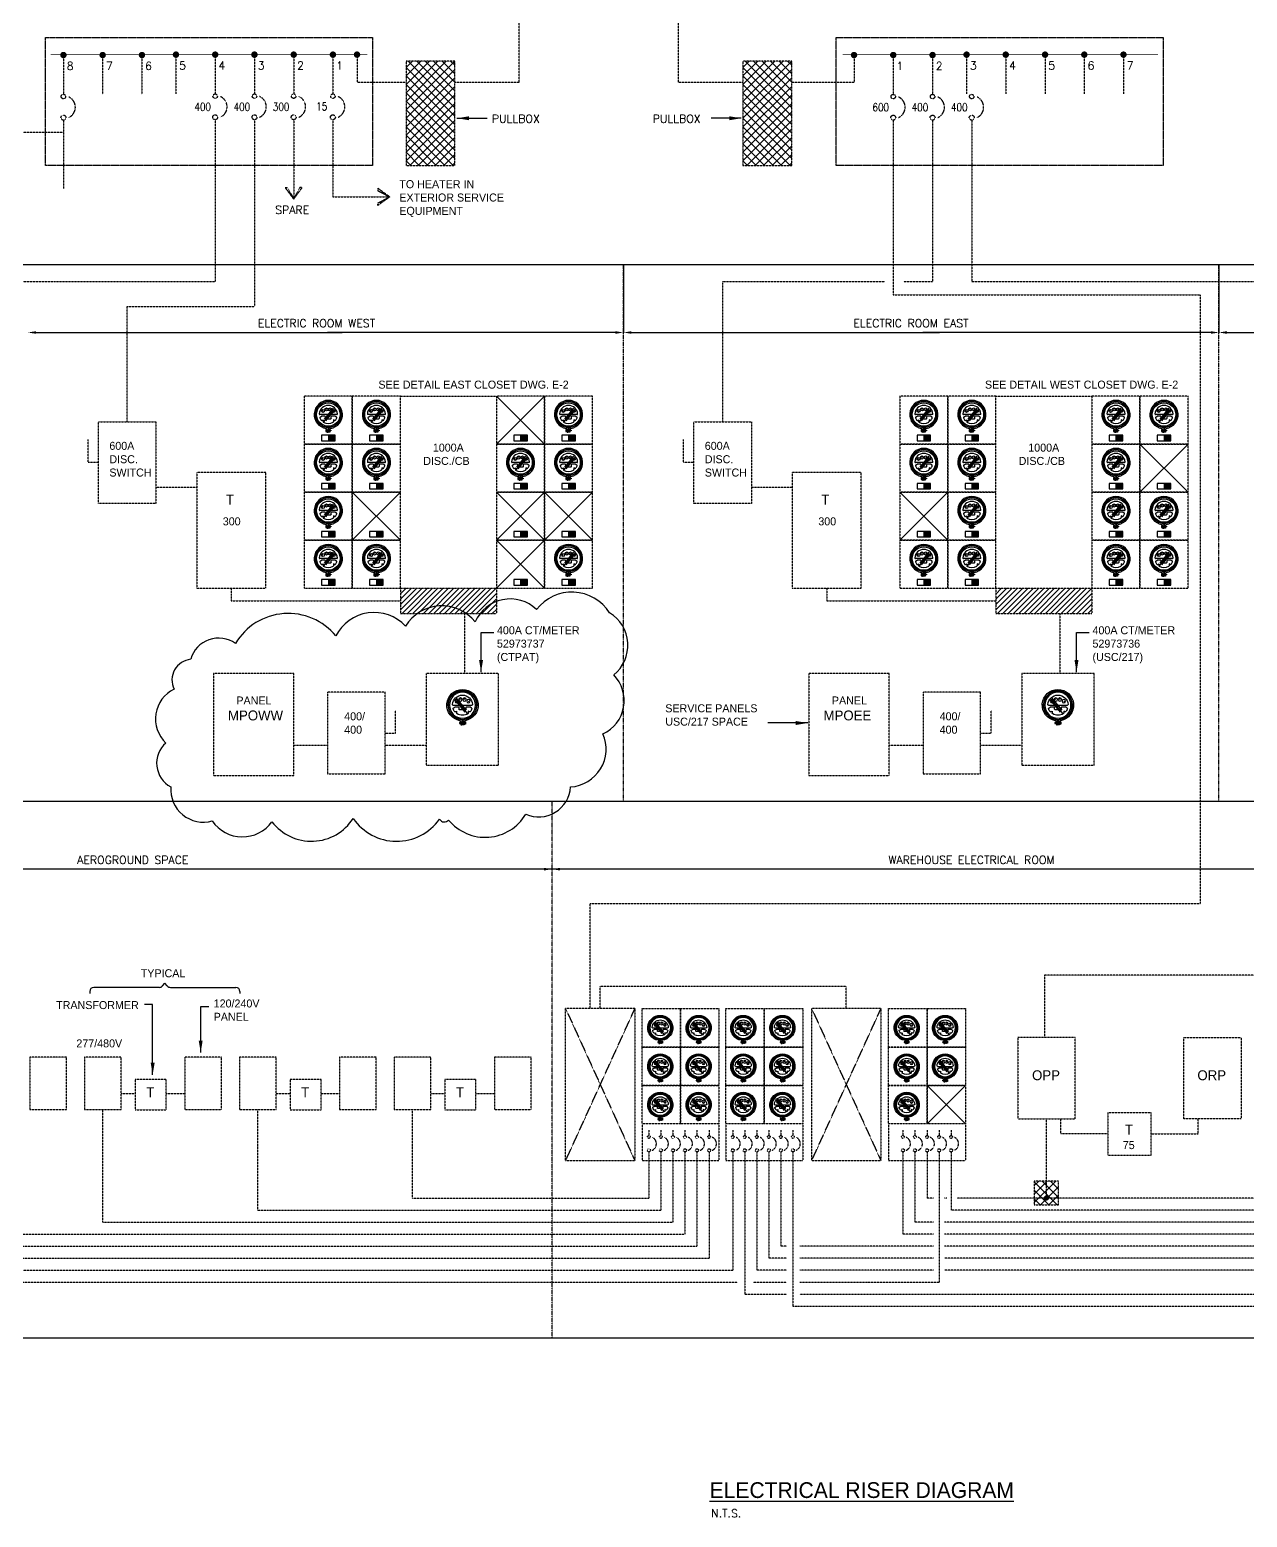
# Model space of a CAD drawing. Header units: inches. Extents: x 6906 to 14988, y -851 to 13048.
# Drawn here: x 9793 to 11011, y -851 to 636 of the extents above; entities that cross this region are included whole.
import ezdxf

# ---------------------------------------------------------------- set-up
doc = ezdxf.new("R2010")
doc.units = ezdxf.units.IN
doc.header["$MEASUREMENT"] = 0
for name, pattern in [('CENTER2', [1.125, 0.75, -0.125, 0.125, -0.125]), ('DASHED2', [0.375, 0.25, -0.125]), ('PHANTOM', [2.5, 1.25, -0.25, 0.25, -0.25, 0.25, -0.25])]:
    doc.linetypes.add(name, pattern=pattern)
for name, color, linetype in [('E-EQUIP', 2, 'Continuous'), ('E-OUTLET', 6, 'Continuous'), ('E-TEXT', 7, 'Continuous')]:
    doc.layers.add(name, color=color, linetype=linetype)
doc.styles.add('ROMANS', font='ROMANS', dxfattribs={"height": 4})
doc.styles.add('SASBO', font='SASBO', dxfattribs={"height": 3})
doc.dimstyles.new('STANDARD$7', dxfattribs={"dimscale": 48, "dimtxt": 0.18, "dimasz": 0.25, "dimexe": 0.18, "dimexo": 0.0625, "dimgap": 0.09, "dimtad": 0, "dimtih": 1, "dimtoh": 1, "dimdec": 4, "dimzin": 0, "dimdsep": 46, "dimtxsty": 'ROMANS', "dimcen": 0.09375, "dimadec": 0, "dimazin": 0, "dimtfac": 1, "dimtdec": 4, "dimtofl": 0, "dimtmove": 0, "dimatfit": 3, "dimfxl": 0, "dimtolj": 1, "dimtzin": 0, "dimarcsym": 0})

# ---------------------------------------------------------------- blocks, each defined once
blk = doc.blocks.new('ME')
at = {"layer": 'E-EQUIP', "color": 4}
for p, q in [((7338.7, 8246), (7315, 8246)), ((7315.4, 8242.3), (7317.5, 8243.8)), ((7321.9, 8243.9), (7317.9, 8243.9)), ((7318.1, 8237.7), (7319.6, 8238.6)), ((7319.6, 8238.6), (7319.6, 8236.1)), ((7322.6, 8243.2), (7322.6, 8240.9)), ((7323.4, 8240.2), (7330.3, 8240.2)), ((7331, 8240.9), (7331, 8243.2)), ((7335.7, 8243.9), (7331.7, 8243.9)), ((7335.5, 8237.7), (7334.1, 8238.6)), ((7334.1, 8238.6), (7334.1, 8236.1)), ((7338.3, 8242.3), (7336.1, 8243.8)), ((7323.2, 8224.5), (7324.6, 8224.5)), ((7323.2, 8222.9), (7324.6, 8222.9)), ((7324.8, 8225.4), (7324.8, 8221.6)), ((7324.8, 8221.6), (7326.4, 8221.6)), ((7326.4, 8226.8), (7326.4, 8221.6)), ((7326.7, 8223.2), (7326.7, 8224.2)), ((7327.1, 8223.2), (7327.1, 8224.2)), ((7327.2, 8226.8), (7327.2, 8221.6)), ((7328.8, 8221.6), (7327.2, 8221.6)), ((7328.8, 8225.4), (7328.8, 8221.6)), ((7329, 8223.2), (7329, 8224.2)), ((7329.4, 8223.2), (7329.4, 8224.2)), ((7329.7, 8223.2), (7329.7, 8224.2)), ((7330.1, 8223.2), (7330.1, 8224.2))]:
    blk.add_line(p, q, dxfattribs=at)
blk.add_lwpolyline([(7323.2, 8222.2), (7324.6, 8222.2), (7324.6, 8225.2), (7323.2, 8225.2)], close=True, dxfattribs=at)
for points in [[(7324.8, 8223.2), (7324.6, 8223.2), (7324.6, 8224.2), (7324.8, 8224.2)], [(7326.4, 8224.2), (7327.2, 8224.2)], [(7327.2, 8223.2), (7326.4, 8223.2)], [(7328.8, 8224.2), (7330.5, 8224.2), (7330.5, 8223.2), (7328.8, 8223.2)]]:
    blk.add_lwpolyline(points, dxfattribs=at)
blk.add_circle((7326.8, 8246), 17.9, dxfattribs=at)
for centre, radius, start, end in [((7326.8, 8246), 19.6, 279.3707, 260.6293), ((7326.8, 8246), 17.9, 275.2094, 264.7906), ((7326.8, 8246), 12.6, 3.4801, 176.5199), ((7315, 8246.8), 0.72, 176.5199, 270), ((7315.8, 8241.7), 0.72, 123.3289, 201.1655), ((7326.8, 8246), 12.6, 201.1655, 220.2748), ((7317.8, 8238.4), 0.72, 220.2748, 301.4185), ((7317.9, 8243.2), 0.72, 90, 123.3289), ((7320.3, 8236.1), 0.72, 180, 236.6769), ((7326.8, 8246), 12.6, 236.6769, 303.3231), ((7321.9, 8243.2), 0.72, 0, 90), ((7323.4, 8240.9), 0.72, 180, 270), ((7330.3, 8240.9), 0.72, 270, 0), ((7331.7, 8243.2), 0.72, 90, 180), ((7333.3, 8236.1), 0.72, 303.3231, 0), ((7335.9, 8238.4), 0.72, 238.5815, 319.7252), ((7335.7, 8243.2), 0.72, 56.6711, 90), ((7326.8, 8246), 12.6, 319.7252, 338.8345), ((7337.9, 8241.7), 0.72, 338.8345, 56.6711), ((7338.7, 8246.8), 0.72, 270, 3.4801), ((7323.4, 8225.4), 1.38, 0, 80.6293), ((7325.1, 8226.8), 1.38, 0, 84.7906), ((7328.6, 8226.8), 1.38, 95.2094, 180), ((7330.2, 8225.4), 1.38, 99.3707, 180)]:
    blk.add_arc(centre, radius, start, end, dxfattribs=at)
at = {"layer": 'E-TEXT', "color": 9}
for p, q in [((7321.6, 8239.6), (7334.2, 8254.8)), ((7320.6, 8235.8), (7333.2, 8251)), ((7323.6, 8237.4), (7336.1, 8252.6))]:
    blk.add_line(p, q, dxfattribs=at)
at = {"layer": 'E-TEXT', "color": 7}
for p, q in [((7324.3, 8253), (7324.3, 8254.6)), ((7319.4, 8251), (7318, 8250.3)), ((7329.4, 8253), (7330.9, 8253.4)), ((7334.2, 8251), (7333.2, 8252.2))]:
    blk.add_line(p, q, dxfattribs=at)
at = {"layer": 'E-TEXT', "color": 7, "const_width": 0.288}
for points in [[(7319.3, 8251, 1), (7319.6, 8251, 1)], [(7324.1, 8253, 1), (7324.4, 8253, 1)], [(7329.5, 8253, -1), (7329.2, 8253, -1)], [(7334.4, 8251, -1), (7334.1, 8251, -1)]]:
    blk.add_lwpolyline(points, format="xyb", close=True, dxfattribs=at)
at = {"layer": 'E-TEXT'}
blk.add_circle((7326.8, 8246), 16.3, dxfattribs=at)
at = {"layer": 'E-TEXT', "color": 9}
for centre in [(7324.3, 8253), (7329.4, 8253), (7319.4, 8251), (7334.2, 8251)]:
    blk.add_circle(centre, 2.13, dxfattribs=at)
blk = doc.blocks.new('C')
at = {"layer": 'E-OUTLET'}
for p, q in [((10.3, 91.7), (12.9, 91.7)), ((5.3, 6.8), (5.3, 86.7)), ((3.5, 3), (0, 0)), ((3.5, -3), (0, 0)), ((5.3, -6.8), (5.3, -86.7)), ((10.3, -91.7), (12.9, -91.7))]:
    blk.add_line(p, q, dxfattribs=at)
for centre, start, end in [((10.3, 86.7), 90, 180), ((0.3, 6.8), 310.3515, 0), ((0.3, -6.8), 0, 49.6485), ((10.3, -86.7), 180, 270)]:
    blk.add_arc(centre, 5, start, end, dxfattribs=at)

msp = doc.modelspace()

# ---------------------------------------------------------------- hatches: boundary and pattern name
h = msp.add_hatch()
h.set_pattern_fill('ANSI37', color=256, scale=48, style=0)
h.set_pattern_definition([(45, (9367.65, -933.033), (-4.24264, 4.24264), []), (135, (9367.65, -933.033), (-4.24264, -4.24264), [])])
h.paths.add_polyline_path([(10169.5, 604.9), (10169.5, 500.5), (10218.3, 500.5), (10218.3, 604.9)])
h = msp.add_hatch()
h.set_pattern_fill('ANSI37', color=256, scale=48, style=0)
h.set_pattern_definition([(45, (9704.45, -933.033), (-4.24264, 4.24264), []), (135, (9704.45, -933.033), (-4.24264, -4.24264), [])])
h.paths.add_polyline_path([(10506.3, 604.9), (10506.3, 500.5), (10555.1, 500.5), (10555.1, 604.9)])
for points in [[(10091.9, 225.1), (10098.7, 225.1), (10098.7, 230.7), (10091.9, 230.7)], [(10139.9, 225.1), (10146.7, 225.1), (10146.7, 230.7), (10139.9, 230.7)], [(10284, 225.1), (10290.8, 225.1), (10290.8, 230.7), (10284, 230.7)], [(10332, 225.1), (10338.8, 225.1), (10338.8, 230.7), (10332, 230.7)], [(10687.2, 225.1), (10694, 225.1), (10694, 230.7), (10687.2, 230.7)], [(10735.2, 225.1), (10742, 225.1), (10742, 230.7), (10735.2, 230.7)], [(10879.3, 225.1), (10886.1, 225.1), (10886.1, 230.7), (10879.3, 230.7)], [(10927.3, 225.1), (10934.1, 225.1), (10934.1, 230.7), (10927.3, 230.7)], [(10091.9, 177.1), (10098.7, 177.1), (10098.7, 182.7), (10091.9, 182.7)], [(10139.9, 177.1), (10146.7, 177.1), (10146.7, 182.7), (10139.9, 182.7)], [(10284, 177.1), (10290.8, 177.1), (10290.8, 182.7), (10284, 182.7)], [(10332, 177.1), (10338.8, 177.1), (10338.8, 182.7), (10332, 182.7)], [(10687.2, 177.1), (10694, 177.1), (10694, 182.7), (10687.2, 182.7)], [(10735.2, 177.1), (10742, 177.1), (10742, 182.7), (10735.2, 182.7)], [(10879.3, 177.1), (10886.1, 177.1), (10886.1, 182.7), (10879.3, 182.7)], [(10927.3, 177.1), (10934.1, 177.1), (10934.1, 182.7), (10927.3, 182.7)], [(10091.9, 129.1), (10098.7, 129.1), (10098.7, 134.6), (10091.9, 134.6)], [(10139.9, 129.1), (10146.7, 129.1), (10146.7, 134.6), (10139.9, 134.6)], [(10284, 129.1), (10290.8, 129.1), (10290.8, 134.6), (10284, 134.6)], [(10332, 129.1), (10338.8, 129.1), (10338.8, 134.6), (10332, 134.6)], [(10687.2, 129.1), (10694, 129.1), (10694, 134.6), (10687.2, 134.6)], [(10735.2, 129.1), (10742, 129.1), (10742, 134.6), (10735.2, 134.6)], [(10879.3, 129.1), (10886.1, 129.1), (10886.1, 134.6), (10879.3, 134.6)], [(10927.3, 129.1), (10934.1, 129.1), (10934.1, 134.6), (10927.3, 134.6)], [(10091.9, 81), (10098.7, 81), (10098.7, 86.6), (10091.9, 86.6)], [(10139.9, 81), (10146.7, 81), (10146.7, 86.6), (10139.9, 86.6)], [(10284, 81), (10290.8, 81), (10290.8, 86.6), (10284, 86.6)], [(10332, 81), (10338.8, 81), (10338.8, 86.6), (10332, 86.6)], [(10687.2, 81), (10694, 81), (10694, 86.6), (10687.2, 86.6)], [(10735.2, 81), (10742, 81), (10742, 86.6), (10735.2, 86.6)], [(10879.3, 81), (10886.1, 81), (10886.1, 86.6), (10879.3, 86.6)], [(10927.3, 81), (10934.1, 81), (10934.1, 86.6), (10927.3, 86.6)]]:
    msp.add_hatch(color=256).paths.add_polyline_path(points)
h = msp.add_hatch()
h.set_pattern_fill('ANSI31', color=256, scale=30, style=0)
h.set_pattern_definition([(45, (3503.6477, -8571.603), (-2.6516504, 2.6516504), [])])
h.paths.add_polyline_path([(10259.9, 77.8), (10259.9, 52.6), (10163.9, 52.6), (10163.9, 77.8)])
h = msp.add_hatch()
h.set_pattern_fill('ANSI31', color=256, scale=30, style=0)
h.set_pattern_definition([(45, (4098.967, -8571.603), (-2.6516504, 2.6516504), [])])
h.paths.add_polyline_path([(10855.2, 77.8), (10855.2, 52.6), (10759.2, 52.6), (10759.2, 77.8)])
h = msp.add_hatch()
h.set_pattern_fill('ANSI37', color=256, scale=48, style=0)
h.set_pattern_definition([(45, (2556.026, -8599.7235), (-4.2426407, 4.2426407), []), (135, (2556.026, -8599.7235), (-4.2426407, -4.2426407), [])])
h.paths.add_polyline_path([(10797.6, -514.9), (10797.6, -538.6), (10821.8, -538.6), (10821.8, -514.9)])

# ---------------------------------------------------------------- linework, layer by layer
at = {"linetype": 'DASHED2'}
for p, q in [((10282.7, 583.7), (10282.7, 1036.9)), ((10441.8, 583.7), (10441.8, 1036.9)), ((9827, 610.9), (9827, 571.6)), ((9866.2, 610.9), (9866.2, 571.6)), ((9905.5, 610.9), (9905.5, 571.6)), ((9939.5, 611.3), (9939.5, 572)), ((9978.7, 611.3), (9978.7, 572)), ((10018, 611.3), (10018, 572)), ((10057.2, 611.3), (10057.2, 572)), ((10096.4, 611.3), (10096.4, 572)), ((10120.5, 611.3), (10120.5, 583.7)), ((10617.4, 610.9), (10617.4, 583.7)), ((10656.6, 610.9), (10656.6, 571.6)), ((10695.9, 610.9), (10695.9, 571.6)), ((10729.9, 611.3), (10729.9, 572)), ((10769.1, 611.3), (10769.1, 572)), ((10808.4, 611.3), (10808.4, 572)), ((10847.6, 611.3), (10847.6, 572)), ((10886.8, 611.3), (10886.8, 572)), ((10120.5, 583.7), (10169.5, 583.7)), ((10218.3, 583.7), (10282.7, 583.7)), ((10441.8, 583.7), (10506.3, 583.7)), ((10555.1, 583.7), (10617.4, 583.7)), ((9827, 545.9), (9827, 477.6)), ((9978.7, 546.3), (9978.7, 384.6)), ((10018, 546.3), (10018, 359.6)), ((10057.2, 546.3), (10057.2, 466.9)), ((10096.4, 546.3), (10096.4, 469.1)), ((10656.6, 545.9), (10656.6, 371.1)), ((10695.9, 545.9), (10695.9, 384.6)), ((10735.1, 545.9), (10735.1, 384.6)), ((9748.3, 533.9), (9827, 533.9)), ((10057.2, 466.9), (10048.6, 478.6)), ((10048.6, 478.6), (10051, 478.6)), ((10051, 478.6), (10057.2, 466.9)), ((10057.2, 466.9), (10065.8, 478.6)), ((10063.4, 478.6), (10057.2, 466.9)), ((10065.8, 478.6), (10063.4, 478.6)), ((10153.1, 469.1), (10141.3, 477.7)), ((10141.3, 477.7), (10141.3, 475.3)), ((10096.4, 469.1), (10153.1, 469.1)), ((10141.3, 475.3), (10153.1, 469.1)), ((10153.1, 469.1), (10141.3, 460.5)), ((10141.3, 462.9), (10153.1, 469.1)), ((10141.3, 460.5), (10141.3, 462.9)), ((9689.1, 384.6), (9978.7, 384.6)), ((10486.1, 244.2), (10486.1, 384.6)), ((10486.1, 384.6), (10648.3, 384.6)), ((10667.1, 384.6), (10695.9, 384.6)), ((10735.1, 384.6), (11081.4, 384.6)), ((9890.8, 244.2), (9890.8, 359.6)), ((9890.8, 359.6), (10018, 359.6)), ((10656.6, 371.1), (10963.4, 371.1)), ((10963.4, 371.1), (10963.4, -237.2)), ((10163.9, 269.9), (10259.9, 269.9)), ((10759.2, 269.9), (10855.2, 269.9)), ((9960.3, 178.6), (9919.5, 178.6)), ((10555.6, 178.6), (10514.8, 178.6)), ((9994.8, 77.9), (9994.8, 65.2)), ((10163.9, 77.8), (10259.9, 77.8)), ((10163.9, 77.8), (10163.9, 52.6)), ((10259.9, 77.8), (10259.9, 52.6)), ((10590.2, 77.9), (10590.2, 65.2)), ((10759.2, 77.8), (10855.2, 77.8)), ((10759.2, 77.8), (10759.2, 52.6)), ((10855.2, 77.8), (10855.2, 52.6)), ((9994.8, 65.2), (10163.9, 65.2)), ((10590.2, 65.2), (10759.2, 65.2)), ((10163.9, 52.6), (10259.9, 52.6)), ((10227.9, 52.6), (10227.9, -7.4)), ((10759.2, 52.6), (10855.2, 52.6)), ((10823.3, 52.6), (10823.3, -7.4)), ((10057.3, -78.9), (10091.1, -78.9)), ((10148.5, -78.9), (10189.8, -78.9)), ((10652.6, -78.9), (10686.5, -78.9)), ((10743.9, -78.9), (10785.1, -78.9)), ((10353.7, -342.5), (10353.7, -237.2)), ((10353.7, -237.2), (10963.4, -237.2)), ((11148.9, -309.1), (10807.9, -309.1)), ((10807.9, -309.1), (10807.9, -371.2)), ((10609.7, -320.5), (10363.7, -320.5)), ((10363.7, -342.5), (10363.7, -320.5)), ((10609.7, -342.5), (10609.7, -320.5)), ((10398.3, -342.5), (10329.1, -342.5)), ((10329.1, -494.4), (10329.1, -342.5)), ((10329.1, -494.4), (10398.3, -342.5)), ((10329.1, -342.5), (10398.3, -494.4)), ((10398.3, -342.5), (10398.3, -494.4)), ((10644.3, -342.5), (10575.1, -342.5)), ((10575.1, -494.4), (10575.1, -342.5)), ((10575.1, -494.4), (10644.3, -342.5)), ((10575.1, -342.5), (10644.3, -494.4)), ((10644.3, -342.5), (10644.3, -494.4)), ((9884.8, -427.4), (9898.8, -427.4)), ((9929.8, -427.4), (9948, -427.4)), ((10039.6, -427.4), (10053.6, -427.4)), ((10084.6, -427.4), (10102.8, -427.4)), ((10194.4, -427.4), (10208.4, -427.4)), ((10239.4, -427.4), (10257.6, -427.4)), ((9866.5, -555.9), (9866.5, -443.2)), ((10021.3, -543.8), (10021.3, -443.2)), ((10176.1, -531.8), (10176.1, -443.2)), ((10405.5, -457.8), (10405.5, -494.4)), ((10482.3, -457.8), (10482.3, -494.4)), ((10489.3, -457.8), (10489.3, -494.4)), ((10566.1, -457.8), (10566.1, -494.4)), ((10651.9, -457.8), (10651.9, -494.4)), ((10728.8, -457.8), (10728.8, -494.4)), ((10809.7, -531.8), (10809.7, -452.7)), ((10824, -467.8), (10824, -452.7)), ((10961.3, -467.8), (10961.3, -452.7)), ((10412.3, -463.9), (10412.3, -469.4)), ((10424.3, -463.9), (10424.3, -469.4)), ((10436.4, -463.9), (10436.4, -469.4)), ((10448.4, -463.9), (10448.4, -469.4)), ((10460.4, -463.9), (10460.4, -469.4)), ((10472.5, -463.9), (10472.5, -469.4)), ((10496.1, -463.9), (10496.1, -469.4)), ((10508.1, -463.9), (10508.1, -469.4)), ((10520.2, -463.9), (10520.2, -469.4)), ((10532.2, -463.9), (10532.2, -469.4)), ((10544.2, -463.9), (10544.2, -469.4)), ((10556.3, -463.9), (10556.3, -469.4)), ((10666.3, -463.9), (10666.3, -469.4)), ((10678.3, -463.9), (10678.3, -469.4)), ((10690.4, -463.9), (10690.4, -469.4)), ((10702.4, -463.9), (10702.4, -469.4)), ((10714.4, -463.9), (10714.4, -469.4)), ((10871, -467.8), (10824, -467.8)), ((10914.3, -467.8), (10961.3, -467.8)), ((10412.3, -485.6), (10412.3, -531.8)), ((10424.3, -485.6), (10424.3, -543.8)), ((10436.4, -485.6), (10436.4, -555.9)), ((10448.4, -485.6), (10448.4, -567.9)), ((10460.4, -485.6), (10460.4, -579.9)), ((10472.5, -485.6), (10472.5, -592)), ((10496.1, -485.6), (10496.1, -604)), ((10508.1, -485.6), (10508.1, -628.1)), ((10520.2, -485.6), (10520.2, -604)), ((10532.2, -485.6), (10532.2, -592)), ((10544.2, -485.6), (10544.2, -579.9)), ((10556.3, -485.6), (10556.3, -640.1)), ((10666.3, -485.6), (10666.3, -567.9)), ((10678.3, -485.6), (10678.3, -555.9)), ((10690.4, -485.6), (10690.4, -531.8)), ((10702.4, -485.6), (10702.4, -616)), ((10714.4, -485.6), (10714.4, -543.8)), ((10329.1, -494.4), (10398.3, -494.4)), ((10405.5, -494.4), (10482.3, -494.4)), ((10489.3, -494.4), (10566.1, -494.4)), ((10575.1, -494.4), (10644.3, -494.4)), ((10651.9, -494.4), (10728.8, -494.4)), ((10176.1, -531.8), (10412.3, -531.8)), ((10696.7, -531.8), (10690.4, -531.8)), ((10710.1, -531.8), (10708, -531.8)), ((11045.4, -531.8), (10720.4, -531.8)), ((10021.3, -543.8), (10424.3, -543.8)), ((11344.6, -543.8), (10714.4, -543.8)), ((9866.5, -555.9), (10436.4, -555.9)), ((10696.7, -555.9), (10678.3, -555.9)), ((11401.1, -555.9), (10708, -555.9)), ((9556.9, -579.9), (10460.4, -579.9)), ((9711.7, -567.9), (10448.4, -567.9)), ((10550, -579.9), (10544.2, -579.9)), ((10696.7, -579.9), (10563.2, -579.9)), ((10696.7, -567.9), (10666.3, -567.9)), ((11401.1, -567.9), (10708, -567.9)), ((11408.2, -579.9), (10708, -579.9)), ((9402.1, -592), (10472.5, -592)), ((10550, -592), (10532.2, -592)), ((10696.7, -592), (10563.2, -592)), ((11559.6, -592), (10708, -592)), ((9247.3, -604), (10496.1, -604)), ((10550, -604), (10520.2, -604)), ((10696.7, -604), (10563.2, -604)), ((11559.6, -604), (10708, -604)), ((9208.9, -616), (10500.8, -616)), ((10516.4, -616), (10550, -616)), ((10563.2, -616), (10702.4, -616)), ((10550, -628.1), (10508.1, -628.1)), ((11566.8, -628.1), (10563.2, -628.1)), ((12258.3, -640.1), (10556.3, -640.1))]:
    msp.add_line(p, q, dxfattribs=at)
for p, q in [((9166, 401.4), (11697.7, 401.4)), ((10386.9, 401.3), (10386.9, 333.3)), ((10982.2, 401.3), (10982.2, 333.3)), ((10982.2, 401.3), (10982.2, 333.3)), ((9799.6, 333.5), (10105.5, 333.5)), ((10378.9, 333.5), (10090.9, 333.5)), ((10394.9, 333.5), (10702.9, 333.5)), ((10974.2, 333.5), (10686.2, 333.5)), ((10990.2, 333.5), (11290.1, 333.5)), ((10259.9, 269.9), (10308, 221.9)), ((10308, 269.9), (10259.9, 221.9)), ((10903.3, 221.9), (10951.3, 173.9)), ((10951.3, 221.9), (10903.3, 173.9)), ((10115.8, 173.9), (10163.9, 125.8)), ((10163.9, 173.9), (10115.8, 125.8)), ((10259.9, 173.9), (10308, 125.8)), ((10308, 173.9), (10259.9, 125.8)), ((10308, 173.9), (10356, 125.8)), ((10356, 173.9), (10308, 125.8)), ((10663.1, 173.9), (10711.2, 125.8)), ((10711.2, 173.9), (10663.1, 125.8)), ((10259.9, 77.8), (10308, 125.8)), ((10259.9, 125.8), (10308, 77.8)), ((9166, -135.2), (12407, -135.2)), ((10315.5, -203), (9495.6, -203)), ((12387.1, -203), (10271.7, -203)), ((10690.4, -457.8), (10728.8, -419.4)), ((10690.4, -419.4), (10728.8, -457.8)), ((9166, -671.7), (12407, -671.7))]:
    msp.add_line(p, q)
at = {"linetype": 'PHANTOM', "ltscale": 0.7}
for p, q in [((10386.9, -135.2), (10386.9, 401.4)), ((10982.2, -135.2), (10982.2, 401.4)), ((10315.5, -671.7), (10315.5, -135.2))]:
    msp.add_line(p, q, dxfattribs=at)
at = {"linetype": 'CENTER2'}
for points in [[(9809.1, 628.3), (10136, 628.3), (10136, 500.4), (9809.1, 500.4)], [(10599.5, 628.3), (10926.4, 628.3), (10926.4, 500.4), (10599.5, 500.4)]]:
    msp.add_lwpolyline(points, close=True, dxfattribs=at)
at = {"linetype": 'DASHED2', "ltscale": 2, "const_width": 0.5}
for points in [[(9814.3, 611.3), (10130.8, 611.3)], [(10606.2, 611.3), (10921.3, 611.3)]]:
    msp.add_lwpolyline(points, dxfattribs=at)
at = {"linetype": 'DASHED2', "const_width": 3.21}
for points in [[(9825.4, 610.9, 1), (9828.6, 610.9, 1)], [(10808.7, -531.8, 1), (10810.7, -531.8, 1)]]:
    msp.add_lwpolyline(points, format="xyb", close=True, dxfattribs=at)
at = {"const_width": 3.21}
for points in [[(9864.6, 610.9, 1), (9867.8, 610.9, 1)], [(9903.9, 610.9, 1), (9907.1, 610.9, 1)], [(9937.9, 611.3, 1), (9941.1, 611.3, 1)], [(9977.1, 611.3, 1), (9980.3, 611.3, 1)], [(10016.3, 611.3, 1), (10019.6, 611.3, 1)], [(10055.6, 611.3, 1), (10058.8, 611.3, 1)], [(10094.8, 611.3, 1), (10098, 611.3, 1)], [(10118.9, 611.3, 1), (10122.1, 611.3, 1)], [(10615.8, 610.9, 1), (10619, 610.9, 1)], [(10655, 610.9, 1), (10658.2, 610.9, 1)], [(10694.3, 610.9, 1), (10697.5, 610.9, 1)], [(10728.3, 611.3, 1), (10731.5, 611.3, 1)], [(10767.5, 611.3, 1), (10770.7, 611.3, 1)], [(10806.8, 611.3, 1), (10810, 611.3, 1)], [(10846, 611.3, 1), (10849.2, 611.3, 1)], [(10885.2, 611.3, 1), (10888.4, 611.3, 1)]]:
    msp.add_lwpolyline(points, format="xyb", close=True, dxfattribs=at)
at = {"linetype": 'DASHED2'}
for points in [[(10169.5, 604.9), (10169.5, 500.5), (10218.3, 500.5), (10218.3, 604.9)], [(10506.3, 604.9), (10506.3, 500.5), (10555.1, 500.5), (10555.1, 604.9)], [(10067.8, 221.9), (10115.8, 221.9), (10115.8, 269.9), (10067.8, 269.9)], [(10115.8, 221.9), (10163.9, 221.9), (10163.9, 269.9), (10115.8, 269.9)], [(10259.9, 221.9), (10308, 221.9), (10308, 269.9), (10259.9, 269.9)], [(10308, 221.9), (10356, 221.9), (10356, 269.9), (10308, 269.9)], [(10663.1, 221.9), (10711.2, 221.9), (10711.2, 269.9), (10663.1, 269.9)], [(10711.2, 221.9), (10759.2, 221.9), (10759.2, 269.9), (10711.2, 269.9)], [(10855.2, 221.9), (10903.3, 221.9), (10903.3, 269.9), (10855.2, 269.9)], [(10903.3, 221.9), (10951.3, 221.9), (10951.3, 269.9), (10903.3, 269.9)], [(9919.5, 162.7), (9862.1, 162.7), (9862.1, 244.2), (9919.5, 244.2)], [(10514.8, 162.7), (10457.4, 162.7), (10457.4, 244.2), (10514.8, 244.2)], [(10067.8, 173.9), (10115.8, 173.9), (10115.8, 221.9), (10067.8, 221.9)], [(10115.8, 173.9), (10163.9, 173.9), (10163.9, 221.9), (10115.8, 221.9)], [(10259.9, 173.9), (10308, 173.9), (10308, 221.9), (10259.9, 221.9)], [(10308, 173.9), (10356, 173.9), (10356, 221.9), (10308, 221.9)], [(10663.1, 173.9), (10711.2, 173.9), (10711.2, 221.9), (10663.1, 221.9)], [(10711.2, 173.9), (10759.2, 173.9), (10759.2, 221.9), (10711.2, 221.9)], [(10855.2, 173.9), (10903.3, 173.9), (10903.3, 221.9), (10855.2, 221.9)], [(10903.3, 173.9), (10951.3, 173.9), (10951.3, 221.9), (10903.3, 221.9)], [(9960.3, 193.4), (9960.3, 77.9), (10029.4, 77.9), (10029.4, 193.4)], [(10555.6, 193.4), (10555.6, 77.9), (10624.7, 77.9), (10624.7, 193.4)], [(10067.8, 125.8), (10115.8, 125.8), (10115.8, 173.9), (10067.8, 173.9)], [(10115.8, 125.8), (10163.9, 125.8), (10163.9, 173.9), (10115.8, 173.9)], [(10259.9, 125.8), (10308, 125.8), (10308, 173.9), (10259.9, 173.9)], [(10308, 125.8), (10356, 125.8), (10356, 173.9), (10308, 173.9)], [(10663.1, 125.8), (10711.2, 125.8), (10711.2, 173.9), (10663.1, 173.9)], [(10711.2, 125.8), (10759.2, 125.8), (10759.2, 173.9), (10711.2, 173.9)], [(10855.2, 125.8), (10903.3, 125.8), (10903.3, 173.9), (10855.2, 173.9)], [(10903.3, 125.8), (10951.3, 125.8), (10951.3, 173.9), (10903.3, 173.9)], [(10067.8, 77.8), (10115.8, 77.8), (10115.8, 125.8), (10067.8, 125.8)], [(10115.8, 77.8), (10163.9, 77.8), (10163.9, 125.8), (10115.8, 125.8)], [(10259.9, 77.8), (10308, 77.8), (10308, 125.8), (10259.9, 125.8)], [(10308, 77.8), (10356, 77.8), (10356, 125.8), (10308, 125.8)], [(10663.1, 77.8), (10711.2, 77.8), (10711.2, 125.8), (10663.1, 125.8)], [(10711.2, 77.8), (10759.2, 77.8), (10759.2, 125.8), (10711.2, 125.8)], [(10855.2, 77.8), (10903.3, 77.8), (10903.3, 125.8), (10855.2, 125.8)], [(10903.3, 77.8), (10951.3, 77.8), (10951.3, 125.8), (10903.3, 125.8)], [(9976.9, -109.3), (10057.3, -109.3), (10057.3, -7.4), (9976.9, -7.4)], [(10189.8, -99.1), (10262.1, -99.1), (10262.1, -7.4), (10189.8, -7.4)], [(10572.2, -109.3), (10652.6, -109.3), (10652.6, -7.4), (10572.2, -7.4)], [(10785.1, -99.1), (10857.5, -99.1), (10857.5, -7.4), (10785.1, -7.4)], [(10091.1, -107.7), (10148.5, -107.7), (10148.5, -26.2), (10091.1, -26.2)], [(10686.5, -107.7), (10743.9, -107.7), (10743.9, -26.2), (10686.5, -26.2)], [(10443.9, -381), (10405.5, -381), (10405.5, -342.5), (10443.9, -342.5)], [(10482.3, -381), (10443.9, -381), (10443.9, -342.5), (10482.3, -342.5)], [(10527.7, -381), (10489.3, -381), (10489.3, -342.5), (10527.7, -342.5)], [(10566.1, -381), (10527.7, -381), (10527.7, -342.5), (10566.1, -342.5)], [(10690.4, -381), (10651.9, -381), (10651.9, -342.5), (10690.4, -342.5)], [(10728.8, -381), (10690.4, -381), (10690.4, -342.5), (10728.8, -342.5)], [(10781, -452.7), (10838.4, -452.7), (10838.4, -371.2), (10781, -371.2)], [(11004.4, -452.7), (10947, -452.7), (10947, -371.2), (11004.4, -371.2)], [(10443.9, -419.4), (10405.5, -419.4), (10405.5, -381), (10443.9, -381)], [(10482.3, -419.4), (10443.9, -419.4), (10443.9, -381), (10482.3, -381)], [(10527.7, -419.4), (10489.3, -419.4), (10489.3, -381), (10527.7, -381)], [(10566.1, -419.4), (10527.7, -419.4), (10527.7, -381), (10566.1, -381)], [(10690.4, -419.4), (10651.9, -419.4), (10651.9, -381), (10690.4, -381)], [(10728.8, -419.4), (10690.4, -419.4), (10690.4, -381), (10728.8, -381)], [(9793.4, -443.2), (9830.1, -443.2), (9830.1, -391), (9793.4, -391)], [(9848.1, -443.2), (9884.8, -443.2), (9884.8, -391), (9848.1, -391)], [(9948.2, -443.2), (9984.9, -443.2), (9984.9, -391), (9948.2, -391)], [(10002.9, -443.2), (10039.6, -443.2), (10039.6, -391), (10002.9, -391)], [(10103, -443.2), (10139.7, -443.2), (10139.7, -391), (10103, -391)], [(10157.7, -443.2), (10194.4, -443.2), (10194.4, -391), (10157.7, -391)], [(10257.8, -443.2), (10294.5, -443.2), (10294.5, -391), (10257.8, -391)], [(9898.8, -413.2), (9898.8, -443.5), (9929.8, -443.5), (9929.8, -413.2)], [(10053.6, -413.2), (10053.6, -443.5), (10084.6, -443.5), (10084.6, -413.2)], [(10208.4, -413.2), (10208.4, -443.5), (10239.4, -443.5), (10239.4, -413.2)], [(10443.9, -457.8), (10405.5, -457.8), (10405.5, -419.4), (10443.9, -419.4)], [(10482.3, -457.8), (10443.9, -457.8), (10443.9, -419.4), (10482.3, -419.4)], [(10527.7, -457.8), (10489.3, -457.8), (10489.3, -419.4), (10527.7, -419.4)], [(10566.1, -457.8), (10527.7, -457.8), (10527.7, -419.4), (10566.1, -419.4)], [(10690.4, -457.8), (10651.9, -457.8), (10651.9, -419.4), (10690.4, -419.4)], [(10728.8, -457.8), (10690.4, -457.8), (10690.4, -419.4), (10728.8, -419.4)], [(10871, -446.6), (10871, -489), (10914.3, -489), (10914.3, -446.6)], [(10797.6, -514.9), (10797.6, -538.6), (10821.8, -538.6), (10821.8, -514.9)]]:
    msp.add_lwpolyline(points, close=True, dxfattribs=at)
for points in [[(9862.1, 203.4), (9851.6, 203.4), (9851.6, 226.4)], [(10457.4, 203.4), (10446.9, 203.4), (10446.9, 226.4)], [(10148.5, -67), (10159, -67), (10159, -44)], [(10743.9, -67), (10754.4, -67), (10754.4, -44)]]:
    msp.add_lwpolyline(points, dxfattribs=at)
for points in [[(10085.1, 225.1), (10098.7, 225.1), (10098.7, 230.7), (10085.1, 230.7)], [(10091.9, 225.1), (10098.7, 225.1), (10098.7, 230.7), (10091.9, 230.7)], [(10133.1, 225.1), (10146.7, 225.1), (10146.7, 230.7), (10133.1, 230.7)], [(10139.9, 225.1), (10146.7, 225.1), (10146.7, 230.7), (10139.9, 230.7)], [(10277.2, 225.1), (10290.8, 225.1), (10290.8, 230.7), (10277.2, 230.7)], [(10284, 225.1), (10290.8, 225.1), (10290.8, 230.7), (10284, 230.7)], [(10325.2, 225.1), (10338.8, 225.1), (10338.8, 230.7), (10325.2, 230.7)], [(10332, 225.1), (10338.8, 225.1), (10338.8, 230.7), (10332, 230.7)], [(10680.4, 225.1), (10694, 225.1), (10694, 230.7), (10680.4, 230.7)], [(10687.2, 225.1), (10694, 225.1), (10694, 230.7), (10687.2, 230.7)], [(10728.4, 225.1), (10742, 225.1), (10742, 230.7), (10728.4, 230.7)], [(10735.2, 225.1), (10742, 225.1), (10742, 230.7), (10735.2, 230.7)], [(10872.5, 225.1), (10886.1, 225.1), (10886.1, 230.7), (10872.5, 230.7)], [(10879.3, 225.1), (10886.1, 225.1), (10886.1, 230.7), (10879.3, 230.7)], [(10920.5, 225.1), (10934.1, 225.1), (10934.1, 230.7), (10920.5, 230.7)], [(10927.3, 225.1), (10934.1, 225.1), (10934.1, 230.7), (10927.3, 230.7)], [(10085.1, 177.1), (10098.7, 177.1), (10098.7, 182.7), (10085.1, 182.7)], [(10091.9, 177.1), (10098.7, 177.1), (10098.7, 182.7), (10091.9, 182.7)], [(10133.1, 177.1), (10146.7, 177.1), (10146.7, 182.7), (10133.1, 182.7)], [(10139.9, 177.1), (10146.7, 177.1), (10146.7, 182.7), (10139.9, 182.7)], [(10277.2, 177.1), (10290.8, 177.1), (10290.8, 182.7), (10277.2, 182.7)], [(10284, 177.1), (10290.8, 177.1), (10290.8, 182.7), (10284, 182.7)], [(10325.2, 177.1), (10338.8, 177.1), (10338.8, 182.7), (10325.2, 182.7)], [(10332, 177.1), (10338.8, 177.1), (10338.8, 182.7), (10332, 182.7)], [(10680.4, 177.1), (10694, 177.1), (10694, 182.7), (10680.4, 182.7)], [(10687.2, 177.1), (10694, 177.1), (10694, 182.7), (10687.2, 182.7)], [(10728.4, 177.1), (10742, 177.1), (10742, 182.7), (10728.4, 182.7)], [(10735.2, 177.1), (10742, 177.1), (10742, 182.7), (10735.2, 182.7)], [(10872.5, 177.1), (10886.1, 177.1), (10886.1, 182.7), (10872.5, 182.7)], [(10879.3, 177.1), (10886.1, 177.1), (10886.1, 182.7), (10879.3, 182.7)], [(10920.5, 177.1), (10934.1, 177.1), (10934.1, 182.7), (10920.5, 182.7)], [(10927.3, 177.1), (10934.1, 177.1), (10934.1, 182.7), (10927.3, 182.7)], [(10085.1, 129.1), (10098.7, 129.1), (10098.7, 134.6), (10085.1, 134.6)], [(10091.9, 129.1), (10098.7, 129.1), (10098.7, 134.6), (10091.9, 134.6)], [(10133.1, 129.1), (10146.7, 129.1), (10146.7, 134.6), (10133.1, 134.6)], [(10139.9, 129.1), (10146.7, 129.1), (10146.7, 134.6), (10139.9, 134.6)], [(10277.2, 129.1), (10290.8, 129.1), (10290.8, 134.6), (10277.2, 134.6)], [(10284, 129.1), (10290.8, 129.1), (10290.8, 134.6), (10284, 134.6)], [(10325.2, 129.1), (10338.8, 129.1), (10338.8, 134.6), (10325.2, 134.6)], [(10332, 129.1), (10338.8, 129.1), (10338.8, 134.6), (10332, 134.6)], [(10680.4, 129.1), (10694, 129.1), (10694, 134.6), (10680.4, 134.6)], [(10687.2, 129.1), (10694, 129.1), (10694, 134.6), (10687.2, 134.6)], [(10728.4, 129.1), (10742, 129.1), (10742, 134.6), (10728.4, 134.6)], [(10735.2, 129.1), (10742, 129.1), (10742, 134.6), (10735.2, 134.6)], [(10872.5, 129.1), (10886.1, 129.1), (10886.1, 134.6), (10872.5, 134.6)], [(10879.3, 129.1), (10886.1, 129.1), (10886.1, 134.6), (10879.3, 134.6)], [(10920.5, 129.1), (10934.1, 129.1), (10934.1, 134.6), (10920.5, 134.6)], [(10927.3, 129.1), (10934.1, 129.1), (10934.1, 134.6), (10927.3, 134.6)], [(10085.1, 81), (10098.7, 81), (10098.7, 86.6), (10085.1, 86.6)], [(10091.9, 81), (10098.7, 81), (10098.7, 86.6), (10091.9, 86.6)], [(10133.1, 81), (10146.7, 81), (10146.7, 86.6), (10133.1, 86.6)], [(10139.9, 81), (10146.7, 81), (10146.7, 86.6), (10139.9, 86.6)], [(10277.2, 81), (10290.8, 81), (10290.8, 86.6), (10277.2, 86.6)], [(10284, 81), (10290.8, 81), (10290.8, 86.6), (10284, 86.6)], [(10325.2, 81), (10338.8, 81), (10338.8, 86.6), (10325.2, 86.6)], [(10332, 81), (10338.8, 81), (10338.8, 86.6), (10332, 86.6)], [(10680.4, 81), (10694, 81), (10694, 86.6), (10680.4, 86.6)], [(10687.2, 81), (10694, 81), (10694, 86.6), (10687.2, 86.6)], [(10728.4, 81), (10742, 81), (10742, 86.6), (10728.4, 86.6)], [(10735.2, 81), (10742, 81), (10742, 86.6), (10735.2, 86.6)], [(10872.5, 81), (10886.1, 81), (10886.1, 86.6), (10872.5, 86.6)], [(10879.3, 81), (10886.1, 81), (10886.1, 86.6), (10879.3, 86.6)], [(10920.5, 81), (10934.1, 81), (10934.1, 86.6), (10920.5, 86.6)], [(10927.3, 81), (10934.1, 81), (10934.1, 86.6), (10927.3, 86.6)]]:
    msp.add_lwpolyline(points, close=True)
msp.add_lwpolyline([(9999, 22.6, 0.520567), (9954.2, 6.8, 0.520567), (9937.6, -23, 0.520567), (9929.3, -76.9, 0.520567), (9934.3, -120.8, 0.520567), (9975.8, -154.8, 0.520567), (10035.5, -155.6, 0.520567), (10116.7, -152.3, 0.520567), (10203, -153.1, 0.520567), (10212.1, -153.9, 0.520567), (10289.2, -148.1, 0.520567), (10334, -120.8, 0.520567), (10366.4, -67.7, 0.520567), (10377.1, -8.9, 0.520567), (10373, 53.3, 0.520567), (10300, 56.6, 0.520567), (10238.6, 44.1, 0.520567), (10169, 40, 0.520567), (10099.3, 30.1, 0.520567)], format="xyb", close=True)
for centre, radius in [((9827, 569.4), 2.22), ((9978.7, 569.8), 2.22), ((10018, 569.8), 2.22), ((10057.2, 569.8), 2.22), ((10096.4, 569.8), 2.22), ((10656.6, 569.4), 2.22), ((10695.9, 569.4), 2.22), ((10735.1, 569.4), 2.22), ((9827, 548.3), 2.47), ((9978.7, 548.7), 2.47), ((10018, 548.7), 2.47), ((10057.2, 548.7), 2.47), ((10096.4, 548.7), 2.47), ((10656.6, 548.3), 2.47), ((10695.9, 548.3), 2.47), ((10735.1, 548.3), 2.47), ((10412.3, -470.8), 1.4), ((10424.3, -470.8), 1.4), ((10436.4, -470.8), 1.4), ((10448.4, -470.8), 1.4), ((10460.4, -470.8), 1.4), ((10472.5, -470.8), 1.4), ((10496.1, -470.8), 1.4), ((10508.1, -470.8), 1.4), ((10520.2, -470.8), 1.4), ((10532.2, -470.8), 1.4), ((10544.2, -470.8), 1.4), ((10556.3, -470.8), 1.4), ((10666.3, -470.8), 1.4), ((10678.3, -470.8), 1.4), ((10690.4, -470.8), 1.4), ((10702.4, -470.8), 1.4), ((10714.4, -470.8), 1.4), ((10412.3, -484.1), 1.55), ((10424.3, -484.1), 1.55), ((10436.4, -484.1), 1.55), ((10448.4, -484.1), 1.55), ((10460.4, -484.1), 1.55), ((10472.5, -484.1), 1.55), ((10496.1, -484.1), 1.55), ((10508.1, -484.1), 1.55), ((10520.2, -484.1), 1.55), ((10532.2, -484.1), 1.55), ((10544.2, -484.1), 1.55), ((10556.3, -484.1), 1.55), ((10666.3, -484.1), 1.55), ((10678.3, -484.1), 1.55), ((10690.4, -484.1), 1.55), ((10702.4, -484.1), 1.55), ((10714.4, -484.1), 1.55)]:
    msp.add_circle(centre, radius, dxfattribs=at)
for centre, radius in [((9827.6, 558.7), 11.3), ((9979.3, 559.1), 11.3), ((10018.5, 559.1), 11.3), ((10057.8, 559.1), 11.3), ((10097, 559.1), 11.3), ((10657.2, 558.7), 11.3), ((10696.5, 558.7), 11.3), ((10735.7, 558.7), 11.3), ((10412.7, -477.6), 7.09), ((10424.7, -477.6), 7.09), ((10436.7, -477.6), 7.09), ((10448.8, -477.6), 7.09), ((10460.8, -477.6), 7.09), ((10472.8, -477.6), 7.09), ((10496.5, -477.6), 7.09), ((10508.5, -477.6), 7.09), ((10520.5, -477.6), 7.09), ((10532.6, -477.6), 7.09), ((10544.6, -477.6), 7.09), ((10556.6, -477.6), 7.09), ((10666.7, -477.6), 7.09), ((10678.7, -477.6), 7.09), ((10690.7, -477.6), 7.09), ((10702.8, -477.6), 7.09), ((10714.8, -477.6), 7.09)]:
    msp.add_arc(centre, radius, 294.311, 65.689, dxfattribs=at)
for points in [[(9799.6, 334.8), (9799.6, 332.2), (9791.6, 333.5)], [(10378.9, 334.8), (10378.9, 332.2), (10386.9, 333.5)], [(10394.9, 334.8), (10394.9, 332.2), (10386.9, 333.5)], [(10974.2, 334.8), (10974.2, 332.2), (10982.2, 333.5)], [(10974.2, 334.8), (10974.2, 332.2), (10982.2, 333.5)], [(10990.2, 334.8), (10990.2, 332.2), (10982.2, 333.5)], [(10307.5, -201.7), (10307.5, -204.4), (10315.5, -203)], [(10323.5, -201.7), (10323.5, -204.4), (10315.5, -203)]]:
    msp.add_solid(points)

# ---------------------------------------------------------------- block references
for p, xscale, yscale, zscale in [((4816.5, -5685.6), 0.7200000000002547, 0.7200000000002547, 0.7200000000000001), ((4864.6, -5685.6), 0.7200000000002547, 0.7200000000002547, 0.7200000000000001), ((5056.7, -5685.6), 0.7200000000002547, 0.7200000000002547, 0.7200000000000001), ((5411.9, -5685.6), 0.7200000000002547, 0.7200000000002547, 0.7200000000000001), ((5459.9, -5685.6), 0.7200000000002547, 0.7200000000002547, 0.7200000000000001), ((5604, -5685.6), 0.7200000000002547, 0.7200000000002547, 0.7200000000000001), ((5652, -5685.6), 0.7200000000002547, 0.7200000000002547, 0.7200000000000001), ((4816.5, -5733.6), 0.7200000000002547, 0.7200000000002547, 0.7200000000000001), ((4864.6, -5733.6), 0.7200000000002547, 0.7200000000002547, 0.7200000000000001), ((5008.7, -5733.6), 0.7200000000002547, 0.7200000000002547, 0.7200000000000001), ((5056.7, -5733.6), 0.7200000000002547, 0.7200000000002547, 0.7200000000000001), ((5411.9, -5733.6), 0.7200000000002547, 0.7200000000002547, 0.7200000000000001), ((5459.9, -5733.6), 0.7200000000002547, 0.7200000000002547, 0.7200000000000001), ((5604, -5733.6), 0.7200000000002547, 0.7200000000002547, 0.7200000000000001), ((4816.5, -5781.6), 0.7200000000002547, 0.7200000000002547, 0.7200000000000001), ((5459.9, -5781.6), 0.7200000000002547, 0.7200000000002547, 0.7200000000000001), ((5604, -5781.6), 0.7200000000002547, 0.7200000000002547, 0.7200000000000001), ((5652, -5781.6), 0.7200000000002547, 0.7200000000002547, 0.7200000000000001), ((4816.5, -5829.6), 0.7200000000002547, 0.7200000000002547, 0.7200000000000001), ((4864.6, -5829.6), 0.7200000000002547, 0.7200000000002547, 0.7200000000000001), ((5056.7, -5829.6), 0.7200000000002547, 0.7200000000002547, 0.7200000000000001), ((5411.9, -5829.6), 0.7200000000002547, 0.7200000000002547, 0.7200000000000001), ((5459.9, -5829.6), 0.7200000000002547, 0.7200000000002547, 0.7200000000000001), ((5604, -5829.6), 0.7200000000002547, 0.7200000000002547, 0.7200000000000001), ((5652, -5829.6), 0.7200000000002547, 0.7200000000002547, 0.7200000000000001), ((16087.4, -6635.9), -0.8000000000001819, 0.8000000000001819, 0.8), ((16682.7, -6635.9), -0.8000000000001819, 0.8000000000001819, 0.8), ((15112.8, -5639.2), -0.6400000000003274, 0.6400000000003274, 0.6400000000000001), ((15151.2, -5639.2), -0.6400000000003274, 0.6400000000003274, 0.6400000000000001), ((15195.8, -5639.2), -0.6400000000003274, 0.6400000000003274, 0.6400000000000001), ((15235, -5639.2), -0.6400000000003274, 0.6400000000003274, 0.6400000000000001), ((15359.2, -5639.2), -0.6400000000003274, 0.6400000000003274, 0.6400000000000001), ((15397.6, -5639.2), -0.6400000000003274, 0.6400000000003274, 0.6400000000000001), ((15112.8, -5677.6), -0.6400000000003274, 0.6400000000003274, 0.6400000000000001), ((15151.2, -5677.6), -0.6400000000003274, 0.6400000000003274, 0.6400000000000001), ((15195.8, -5677.6), -0.6400000000003274, 0.6400000000003274, 0.6400000000000001), ((15235, -5677.6), -0.6400000000003274, 0.6400000000003274, 0.6400000000000001), ((15359.2, -5677.6), -0.6400000000003274, 0.6400000000003274, 0.6400000000000001), ((15397.6, -5677.6), -0.6400000000003274, 0.6400000000003274, 0.6400000000000001), ((15112.8, -5716.1), -0.6400000000003274, 0.6400000000003274, 0.6400000000000001), ((15151.2, -5716.1), -0.6400000000003274, 0.6400000000003274, 0.6400000000000001), ((15195.8, -5716.1), -0.6400000000003274, 0.6400000000003274, 0.6400000000000001), ((15235, -5716.1), -0.6400000000003274, 0.6400000000003274, 0.6400000000000001), ((15359.2, -5716.1), -0.6400000000003274, 0.6400000000003274, 0.6400000000000001)]:
    msp.add_blockref('ME', p, dxfattribs=dict(xscale=xscale, yscale=yscale, zscale=zscale))
at = {"xscale": 0.8190000000004147, "yscale": 0.8190000000004147, "zscale": 0.8190000000000001, "rotation": 270}
msp.add_blockref('C', (9928.4, -316.9), dxfattribs=at)

# ---------------------------------------------------------------- texts
for s, height, style, p in [('8', 8, 'ROMANS', (9830.3, 596)), ('7', 8, 'ROMANS', (9869.5, 596)), ('6', 8, 'ROMANS', (9908.7, 596)), ('5', 8, 'ROMANS', (9942.7, 596.4)), ('4', 8, 'ROMANS', (9982, 596.4)), ('3', 8, 'ROMANS', (10021.2, 596.4)), ('2', 8, 'ROMANS', (10060.5, 596.4)), ('1', 8, 'ROMANS', (10099.7, 596.4)), ('1', 8, 'ROMANS', (10659.9, 596)), ('2', 8, 'ROMANS', (10699.1, 596)), ('3', 8, 'ROMANS', (10733.2, 596.4)), ('4', 8, 'ROMANS', (10772.4, 596.4)), ('5', 8, 'ROMANS', (10811.6, 596.4)), ('6', 8, 'ROMANS', (10850.9, 596.4)), ('7', 8, 'ROMANS', (10890.1, 596.4)), ('PULLBOX', 8, 'ROMANS', (10255.3, 543.2)), ('PULLBOX', 8, 'ROMANS', (10416.1, 543.2)), ('SPARE', 8, 'ROMANS', (10038.7, 452.1)), ('ELECTRIC ROOM WEST', 8, 'ROMANS', (10021.4, 338.8)), ('ELECTRIC ROOM EAST', 8, 'ROMANS', (10616.7, 338.8)), ('T', 9.89, 'SASBO', (9989.4, 161.5)), ('T', 9.89, 'SASBO', (10584.7, 161.5)), ('MPOWW', 9.89, 'SASBO', (9991.5, -54.3)), ('MPOEE', 9.89, 'SASBO', (10586.9, -54.3)), ('AEROGROUND SPACE', 8, 'ROMANS', (9840.8, -197.8)), ('WAREHOUSE ELECTRICAL ROOM', 8, 'ROMANS', (10651.7, -197.8)), ('OPP', 9.89, 'SASBO', (10795.4, -414)), ('ORP', 9.89, 'SASBO', (10960.7, -414)), ('T', 9.89, 'SASBO', (9909.8, -431.1)), ('T', 9.89, 'SASBO', (10064.6, -431.1)), ('T', 9.89, 'SASBO', (10219.4, -431.1)), ('T', 9.89, 'SASBO', (10888.3, -468.4)), ('%%UELECTRICAL RISER DIAGRAM', 15.75, 'SASBO', (10473, -831.7)), ('N.T.S.', 8, 'ROMANS', (10474.5, -851))]:
    msp.add_text(s, height=height, dxfattribs=dict(style=style)).set_placement(p)
at = {"style": 'ROMANS', "width": 0.8}
for s, p in [('400', (9958, 555.1)), ('400', (9997.2, 555.1)), ('300', (10036.4, 555.1)), ('15', (10079.7, 555.6)), ('600', (10635.9, 554.7)), ('400', (10675.1, 554.7)), ('400', (10714.4, 554.7))]:
    msp.add_text(s, height=8, dxfattribs=at).set_placement(p)
for s, p in [('600A', (9872.9, 216.2)), ('600A', (10468.2, 216.2)), ('DISC.', (9872.9, 202.8)), ('DISC./CB', (10186.7, 201.1)), ('1000A', (10196.3, 214.4)), ('DISC.', (10468.2, 202.8)), ('DISC./CB', (10782, 201.1)), ('1000A', (10791.6, 214.4)), ('SWITCH', (9872.9, 189.5)), ('SWITCH', (10468.2, 189.5)), ('300', (9986.3, 140.7)), ('300', (10581.7, 140.7)), ('PANEL', (9999.9, -38.4)), ('PANEL', (10595.3, -38.4)), ('400/', (10107.7, -54.2)), ('400', (10107.7, -67.6)), ('400/', (10703, -54.2)), ('400', (10703, -67.6)), ('TYPICAL', (9904.3, -311.1)), ('TRANSFORMER', (9819.7, -342.9)), ('277/480V', (9839.9, -381.2)), ('75', (10886.1, -482.9))]:
    msp.add_text(s, height=8).set_placement(p)
at = {"char_height": 8}
for s, insert, width, attachment_point in [('TO HEATER IN EXTERIOR SERVICE EQUIPMENT', (10162.8, 485.8), 118.409, 1), ('SEE DETAIL EAST CLOSET DWG. E-2', (10332.1, 285.4), 256, 3), ('SEE DETAIL WEST CLOSET DWG. E-2', (10941.5, 285.4), 256, 3), ('400A CT/METER\\P52973737\\P(CTPAT)', (10260.4, 39.8), 101.75, 1), ('400A CT/METER\\P52973736\\P(USC/217)', (10855.8, 39.8), 101.75, 1), ('SERVICE PANELS\\PUSC/217 SPACE', (10428.7, -38.2), 101.75, 1), ('120/240V\\PPANEL', (9977.2, -333.3), 101.75, 1)]:
    msp.add_mtext(s, dxfattribs=dict(at, insert=insert, width=width, attachment_point=attachment_point))

# ---------------------------------------------------------------- leaders
for points in [[(10220.4, 547.7), (10250.6, 547.7)], [(10504.7, 547.7), (10474.5, 547.7)], [(10244.5, -6), (10244.5, 33.5), (10257.2, 33.5)], [(10839.8, -6), (10839.8, 33.5), (10852.5, 33.5)], [(10571.1, -56.9), (10531.3, -56.9)], [(9916.2, -408.6), (9916.2, -338.4), (9908.2, -338.4)], [(9964.2, -386.4), (9964.2, -340.2), (9972.3, -340.2)]]:
    msp.add_leader(points, dimstyle='STANDARD$7', override={"dimgap": 0.09, "dimtad": 0})

doc.saveas('drawing.dxf')
